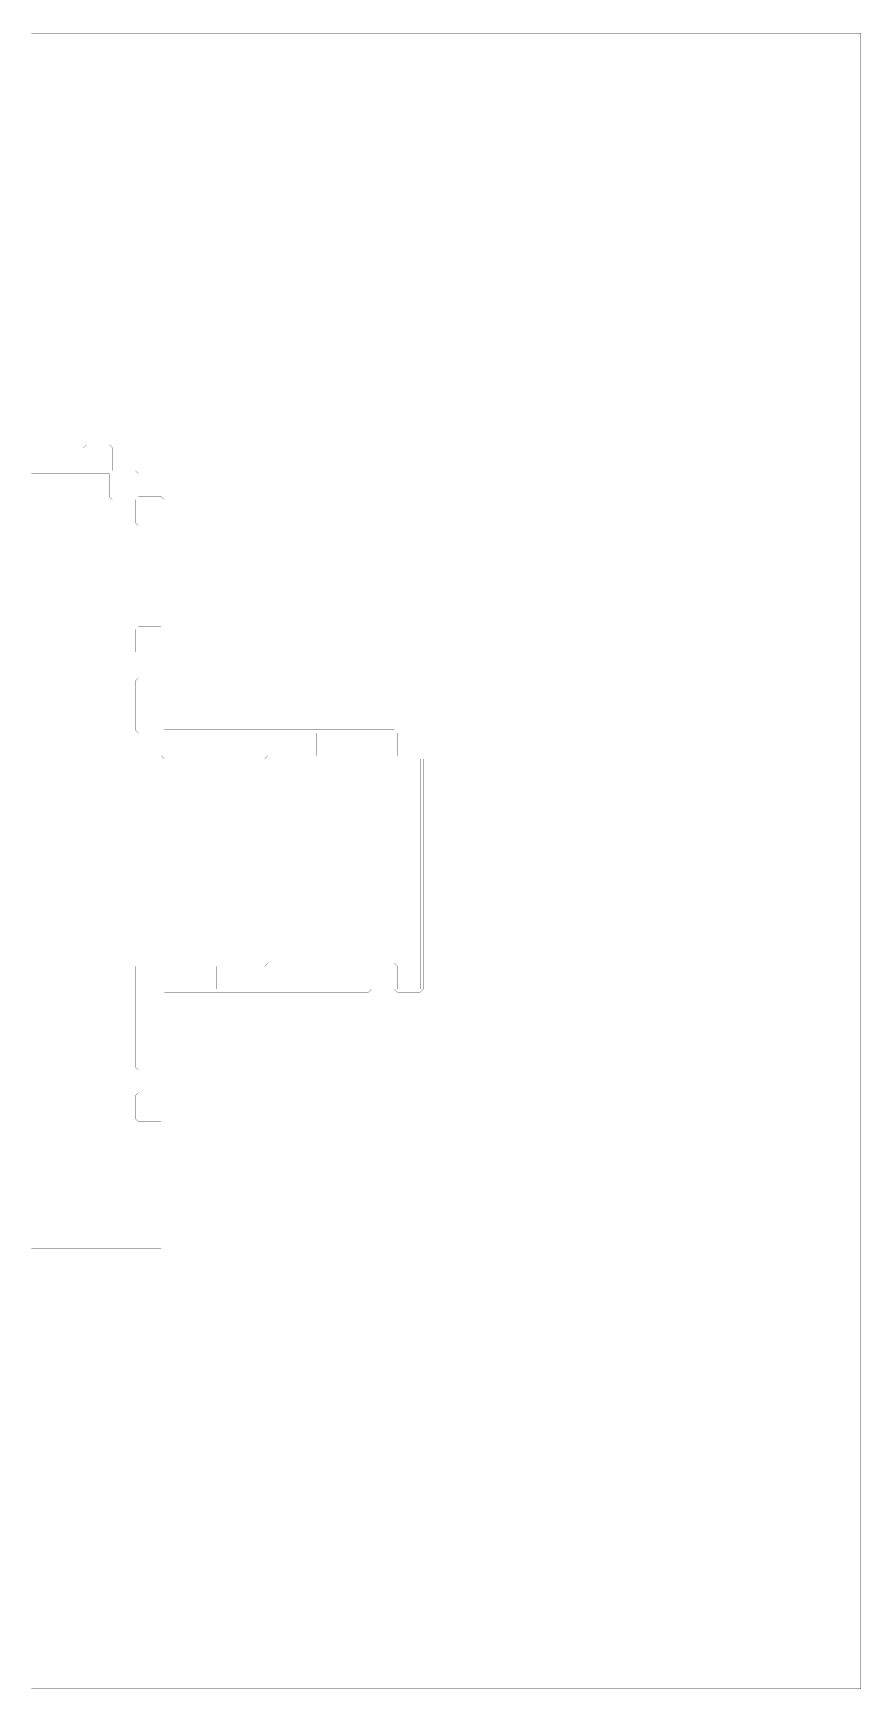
# Model space of a CAD drawing. Header units: metres. Extents: x 0 to 4990, y -4990 to 0.
# Drawn here: x 2495 to 4990, y -4990 to 0 of the extents above; entities that cross this region are included whole.
import ezdxf

# ---------------------------------------------------------------- set-up
doc = ezdxf.new("R2010")
doc.units = ezdxf.units.M
doc.layers.add('conductor', color=1, linetype='Continuous')
doc.layers.add('substrate', color=5, linetype='Continuous')

msp = doc.modelspace()

# ---------------------------------------------------------------- linework, layer by layer
at = {"layer": 'conductor', "const_width": 0.5}
msp.add_lwpolyline([(2490.234375, -3662.109375), (2500, -3662.109375), (2509.765625, -3662.109375), (2519.53125, -3662.109375), (2529.296875, -3662.109375), (2539.0625, -3662.109375), (2548.828125, -3662.109375), (2558.59375, -3662.109375), (2568.359375, -3662.109375), (2578.125, -3662.109375), (2587.890625, -3662.109375), (2597.65625, -3662.109375), (2607.421875, -3662.109375), (2617.1875, -3662.109375), (2626.953125, -3662.109375), (2636.71875, -3662.109375), (2646.484375, -3662.109375), (2656.25, -3662.109375), (2666.015625, -3662.109375), (2675.78125, -3662.109375), (2685.546875, -3662.109375), (2695.3125, -3662.109375), (2705.078125, -3662.109375), (2714.84375, -3662.109375), (2724.609375, -3662.109375), (2734.375, -3662.109375), (2744.140625, -3662.109375), (2753.90625, -3662.109375), (2763.671875, -3662.109375), (2773.4375, -3662.109375), (2783.203125, -3662.109375), (2792.96875, -3662.109375), (2802.734375, -3662.109375), (2812.5, -3662.109375), (2822.265625, -3662.109375), (2832.03125, -3662.109375), (2841.796875, -3662.109375), (2851.5625, -3662.109375), (2861.328125, -3662.109375), (2871.09375, -3662.109375), (2880.859375, -3662.109375), (2880.859375, -3652.34375), (2880.859375, -3642.578125), (2880.859375, -3632.8125), (2880.859375, -3623.046875), (2880.859375, -3613.28125), (2880.859375, -3603.515625), (2880.859375, -3593.75), (2880.859375, -3583.984375), (2880.859375, -3574.21875), (2880.859375, -3564.453125), (2880.859375, -3554.6875), (2880.859375, -3544.921875), (2880.859375, -3535.15625), (2880.859375, -3525.390625), (2880.859375, -3515.625), (2880.859375, -3505.859375), (2880.859375, -3496.09375), (2880.859375, -3486.328125), (2880.859375, -3476.5625), (2880.859375, -3466.796875), (2880.859375, -3457.03125), (2880.859375, -3447.265625), (2880.859375, -3437.5), (2880.859375, -3427.734375), (2880.859375, -3417.96875), (2880.859375, -3408.203125), (2880.859375, -3398.4375), (2880.859375, -3388.671875), (2880.859375, -3378.90625), (2880.859375, -3369.140625), (2880.859375, -3359.375), (2880.859375, -3349.609375), (2880.859375, -3339.84375), (2880.859375, -3330.078125), (2880.859375, -3320.3125), (2880.859375, -3310.546875), (2880.859375, -3300.78125), (2880.859375, -3291.015625), (2880.859375, -3281.25), (2871.09375, -3281.25), (2861.328125, -3281.25), (2851.5625, -3281.25), (2841.796875, -3281.25), (2832.03125, -3281.25), (2822.265625, -3281.25), (2812.5, -3281.25), (2802.734375, -3271.484375), (2802.734375, -3261.71875), (2802.734375, -3251.953125), (2802.734375, -3242.1875), (2802.734375, -3232.421875), (2802.734375, -3222.65625), (2802.734375, -3212.890625), (2802.734375, -3203.125), (2812.5, -3193.359375), (2822.265625, -3193.359375), (2832.03125, -3193.359375), (2841.796875, -3193.359375), (2851.5625, -3193.359375), (2861.328125, -3193.359375), (2871.09375, -3193.359375), (2880.859375, -3193.359375), (2880.859375, -3183.59375), (2880.859375, -3173.828125), (2880.859375, -3164.0625), (2880.859375, -3154.296875), (2880.859375, -3144.53125), (2880.859375, -3134.765625), (2880.859375, -3125), (2871.09375, -3125), (2861.328125, -3125), (2851.5625, -3125), (2841.796875, -3125), (2832.03125, -3125), (2822.265625, -3125), (2812.5, -3125), (2802.734375, -3115.234375), (2802.734375, -3105.46875), (2802.734375, -3095.703125), (2802.734375, -3085.9375), (2802.734375, -3076.171875), (2802.734375, -3066.40625), (2802.734375, -3056.640625), (2802.734375, -3046.875), (2802.734375, -3037.109375), (2802.734375, -3027.34375), (2802.734375, -3017.578125), (2802.734375, -3007.8125), (2802.734375, -2998.046875), (2802.734375, -2988.28125), (2802.734375, -2978.515625), (2802.734375, -2968.75), (2802.734375, -2958.984375), (2802.734375, -2949.21875), (2802.734375, -2939.453125), (2802.734375, -2929.6875), (2802.734375, -2919.921875), (2802.734375, -2910.15625), (2802.734375, -2900.390625), (2802.734375, -2890.625), (2802.734375, -2880.859375), (2802.734375, -2871.09375), (2802.734375, -2861.328125), (2802.734375, -2851.5625), (2802.734375, -2841.796875), (2802.734375, -2832.03125), (2802.734375, -2822.265625), (2802.734375, -2812.5), (2812.5, -2802.734375), (2822.265625, -2802.734375), (2832.03125, -2802.734375), (2841.796875, -2802.734375), (2851.5625, -2802.734375), (2861.328125, -2802.734375), (2871.09375, -2802.734375), (2880.859375, -2802.734375), (2890.625, -2802.734375), (2900.390625, -2802.734375), (2910.15625, -2802.734375), (2919.921875, -2802.734375), (2929.6875, -2802.734375), (2939.453125, -2802.734375), (2949.21875, -2802.734375), (2958.984375, -2802.734375), (2968.75, -2802.734375), (2978.515625, -2802.734375), (2988.28125, -2802.734375), (2998.046875, -2802.734375), (3007.8125, -2802.734375), (3017.578125, -2802.734375), (3027.34375, -2802.734375), (3037.109375, -2802.734375), (3046.875, -2812.5), (3046.875, -2822.265625), (3046.875, -2832.03125), (3046.875, -2841.796875), (3046.875, -2851.5625), (3046.875, -2861.328125), (3046.875, -2871.09375), (3046.875, -2880.859375), (3056.640625, -2880.859375), (3066.40625, -2880.859375), (3076.171875, -2880.859375), (3085.9375, -2880.859375), (3095.703125, -2880.859375), (3105.46875, -2880.859375), (3115.234375, -2880.859375), (3125, -2880.859375), (3134.765625, -2880.859375), (3144.53125, -2880.859375), (3154.296875, -2880.859375), (3164.0625, -2880.859375), (3173.828125, -2880.859375), (3183.59375, -2880.859375), (3193.359375, -2880.859375), (3193.359375, -2871.09375), (3193.359375, -2861.328125), (3193.359375, -2851.5625), (3193.359375, -2841.796875), (3193.359375, -2832.03125), (3193.359375, -2822.265625), (3193.359375, -2812.5), (3203.125, -2802.734375), (3212.890625, -2802.734375), (3222.65625, -2802.734375), (3232.421875, -2802.734375), (3242.1875, -2802.734375), (3251.953125, -2802.734375), (3261.71875, -2802.734375), (3271.484375, -2802.734375), (3281.25, -2802.734375), (3291.015625, -2802.734375), (3300.78125, -2802.734375), (3310.546875, -2802.734375), (3320.3125, -2802.734375), (3330.078125, -2802.734375), (3339.84375, -2802.734375), (3349.609375, -2802.734375), (3359.375, -2802.734375), (3369.140625, -2802.734375), (3378.90625, -2802.734375), (3388.671875, -2802.734375), (3398.4375, -2802.734375), (3408.203125, -2802.734375), (3417.96875, -2802.734375), (3427.734375, -2802.734375), (3437.5, -2802.734375), (3447.265625, -2802.734375), (3457.03125, -2802.734375), (3466.796875, -2802.734375), (3476.5625, -2802.734375), (3486.328125, -2802.734375), (3496.09375, -2802.734375), (3505.859375, -2802.734375), (3515.625, -2802.734375), (3525.390625, -2802.734375), (3535.15625, -2802.734375), (3544.921875, -2802.734375), (3554.6875, -2802.734375), (3564.453125, -2802.734375), (3574.21875, -2802.734375), (3583.984375, -2802.734375), (3593.75, -2812.5), (3593.75, -2822.265625), (3593.75, -2832.03125), (3593.75, -2841.796875), (3593.75, -2851.5625), (3593.75, -2861.328125), (3593.75, -2871.09375), (3593.75, -2880.859375), (3603.515625, -2880.859375), (3613.28125, -2880.859375), (3623.046875, -2880.859375), (3632.8125, -2880.859375), (3642.578125, -2880.859375), (3652.34375, -2880.859375), (3662.109375, -2880.859375), (3662.109375, -2871.09375), (3662.109375, -2861.328125), (3662.109375, -2851.5625), (3662.109375, -2841.796875), (3662.109375, -2832.03125), (3662.109375, -2822.265625), (3662.109375, -2812.5), (3662.109375, -2802.734375), (3662.109375, -2792.96875), (3662.109375, -2783.203125), (3662.109375, -2773.4375), (3662.109375, -2763.671875), (3662.109375, -2753.90625), (3662.109375, -2744.140625), (3662.109375, -2734.375), (3662.109375, -2724.609375), (3662.109375, -2714.84375), (3662.109375, -2705.078125), (3662.109375, -2695.3125), (3662.109375, -2685.546875), (3662.109375, -2675.78125), (3662.109375, -2666.015625), (3662.109375, -2656.25), (3662.109375, -2646.484375), (3662.109375, -2636.71875), (3662.109375, -2626.953125), (3662.109375, -2617.1875), (3662.109375, -2607.421875), (3662.109375, -2597.65625), (3662.109375, -2587.890625), (3662.109375, -2578.125), (3662.109375, -2568.359375), (3662.109375, -2558.59375), (3662.109375, -2548.828125), (3662.109375, -2539.0625), (3662.109375, -2529.296875), (3662.109375, -2519.53125), (3662.109375, -2509.765625), (3662.109375, -2500), (3662.109375, -2490.234375), (3662.109375, -2480.46875), (3662.109375, -2470.703125), (3662.109375, -2460.9375), (3662.109375, -2451.171875), (3662.109375, -2441.40625), (3662.109375, -2431.640625), (3662.109375, -2421.875), (3662.109375, -2412.109375), (3662.109375, -2402.34375), (3662.109375, -2392.578125), (3662.109375, -2382.8125), (3662.109375, -2373.046875), (3662.109375, -2363.28125), (3662.109375, -2353.515625), (3662.109375, -2343.75), (3662.109375, -2333.984375), (3662.109375, -2324.21875), (3662.109375, -2314.453125), (3662.109375, -2304.6875), (3662.109375, -2294.921875), (3662.109375, -2285.15625), (3662.109375, -2275.390625), (3662.109375, -2265.625), (3662.109375, -2255.859375), (3662.109375, -2246.09375), (3662.109375, -2236.328125), (3662.109375, -2226.5625), (3662.109375, -2216.796875), (3662.109375, -2207.03125), (3662.109375, -2197.265625), (3662.109375, -2187.5), (3652.34375, -2187.5), (3642.578125, -2187.5), (3632.8125, -2187.5), (3623.046875, -2187.5), (3613.28125, -2187.5), (3603.515625, -2187.5), (3593.75, -2187.5), (3583.984375, -2187.5), (3574.21875, -2187.5), (3564.453125, -2187.5), (3554.6875, -2187.5), (3544.921875, -2187.5), (3535.15625, -2187.5), (3525.390625, -2187.5), (3515.625, -2187.5), (3505.859375, -2187.5), (3496.09375, -2187.5), (3486.328125, -2187.5), (3476.5625, -2187.5), (3466.796875, -2187.5), (3457.03125, -2187.5), (3447.265625, -2187.5), (3437.5, -2187.5), (3427.734375, -2187.5), (3417.96875, -2187.5), (3408.203125, -2187.5), (3398.4375, -2187.5), (3388.671875, -2187.5), (3378.90625, -2187.5), (3369.140625, -2187.5), (3359.375, -2187.5), (3349.609375, -2177.734375), (3349.609375, -2167.96875), (3349.609375, -2158.203125), (3349.609375, -2148.4375), (3349.609375, -2138.671875), (3349.609375, -2128.90625), (3349.609375, -2119.140625), (3349.609375, -2109.375), (3339.84375, -2109.375), (3330.078125, -2109.375), (3320.3125, -2109.375), (3310.546875, -2109.375), (3300.78125, -2109.375), (3291.015625, -2109.375), (3281.25, -2109.375), (3271.484375, -2109.375), (3261.71875, -2109.375), (3251.953125, -2109.375), (3242.1875, -2109.375), (3232.421875, -2109.375), (3222.65625, -2109.375), (3212.890625, -2109.375), (3203.125, -2109.375), (3203.125, -2119.140625), (3203.125, -2128.90625), (3203.125, -2138.671875), (3203.125, -2148.4375), (3203.125, -2158.203125), (3203.125, -2167.96875), (3203.125, -2177.734375), (3193.359375, -2187.5), (3183.59375, -2187.5), (3173.828125, -2187.5), (3164.0625, -2187.5), (3154.296875, -2187.5), (3144.53125, -2187.5), (3134.765625, -2187.5), (3125, -2187.5), (3115.234375, -2187.5), (3105.46875, -2187.5), (3095.703125, -2187.5), (3085.9375, -2187.5), (3076.171875, -2187.5), (3066.40625, -2187.5), (3056.640625, -2187.5), (3046.875, -2187.5), (3037.109375, -2187.5), (3027.34375, -2187.5), (3017.578125, -2187.5), (3007.8125, -2187.5), (2998.046875, -2187.5), (2988.28125, -2187.5), (2978.515625, -2187.5), (2968.75, -2187.5), (2958.984375, -2187.5), (2949.21875, -2187.5), (2939.453125, -2187.5), (2929.6875, -2187.5), (2919.921875, -2187.5), (2910.15625, -2187.5), (2900.390625, -2187.5), (2890.625, -2187.5), (2880.859375, -2177.734375), (2880.859375, -2167.96875), (2880.859375, -2158.203125), (2880.859375, -2148.4375), (2880.859375, -2138.671875), (2880.859375, -2128.90625), (2880.859375, -2119.140625), (2880.859375, -2109.375), (2871.09375, -2109.375), (2861.328125, -2109.375), (2851.5625, -2109.375), (2841.796875, -2109.375), (2832.03125, -2109.375), (2822.265625, -2109.375), (2812.5, -2109.375), (2802.734375, -2099.609375), (2802.734375, -2089.84375), (2802.734375, -2080.078125), (2802.734375, -2070.3125), (2802.734375, -2060.546875), (2802.734375, -2050.78125), (2802.734375, -2041.015625), (2802.734375, -2031.25), (2802.734375, -2021.484375), (2802.734375, -2011.71875), (2802.734375, -2001.953125), (2802.734375, -1992.1875), (2802.734375, -1982.421875), (2802.734375, -1972.65625), (2802.734375, -1962.890625), (2802.734375, -1953.125), (2812.5, -1943.359375), (2822.265625, -1943.359375), (2832.03125, -1943.359375), (2841.796875, -1943.359375), (2851.5625, -1943.359375), (2861.328125, -1943.359375), (2871.09375, -1943.359375), (2880.859375, -1943.359375), (2880.859375, -1933.59375), (2880.859375, -1923.828125), (2880.859375, -1914.0625), (2880.859375, -1904.296875), (2880.859375, -1894.53125), (2880.859375, -1884.765625), (2880.859375, -1875), (2871.09375, -1875), (2861.328125, -1875), (2851.5625, -1875), (2841.796875, -1875), (2832.03125, -1875), (2822.265625, -1875), (2812.5, -1875), (2802.734375, -1865.234375), (2802.734375, -1855.46875), (2802.734375, -1845.703125), (2802.734375, -1835.9375), (2802.734375, -1826.171875), (2802.734375, -1816.40625), (2802.734375, -1806.640625), (2802.734375, -1796.875), (2812.5, -1787.109375), (2822.265625, -1787.109375), (2832.03125, -1787.109375), (2841.796875, -1787.109375), (2851.5625, -1787.109375), (2861.328125, -1787.109375), (2871.09375, -1787.109375), (2880.859375, -1787.109375), (2880.859375, -1777.34375), (2880.859375, -1767.578125), (2880.859375, -1757.8125), (2880.859375, -1748.046875), (2880.859375, -1738.28125), (2880.859375, -1728.515625), (2880.859375, -1718.75), (2880.859375, -1708.984375), (2880.859375, -1699.21875), (2880.859375, -1689.453125), (2880.859375, -1679.6875), (2880.859375, -1669.921875), (2880.859375, -1660.15625), (2880.859375, -1650.390625), (2880.859375, -1640.625), (2880.859375, -1630.859375), (2880.859375, -1621.09375), (2880.859375, -1611.328125), (2880.859375, -1601.5625), (2880.859375, -1591.796875), (2880.859375, -1582.03125), (2880.859375, -1572.265625), (2880.859375, -1562.5), (2880.859375, -1552.734375), (2880.859375, -1542.96875), (2880.859375, -1533.203125), (2880.859375, -1523.4375), (2880.859375, -1513.671875), (2880.859375, -1503.90625), (2880.859375, -1494.140625), (2880.859375, -1484.375), (2871.09375, -1484.375), (2861.328125, -1484.375), (2851.5625, -1484.375), (2841.796875, -1484.375), (2832.03125, -1484.375), (2822.265625, -1484.375), (2812.5, -1484.375), (2802.734375, -1474.609375), (2802.734375, -1464.84375), (2802.734375, -1455.078125), (2802.734375, -1445.3125), (2802.734375, -1435.546875), (2802.734375, -1425.78125), (2802.734375, -1416.015625), (2802.734375, -1406.25), (2792.96875, -1406.25), (2783.203125, -1406.25), (2773.4375, -1406.25), (2763.671875, -1406.25), (2753.90625, -1406.25), (2744.140625, -1406.25), (2734.375, -1406.25), (2724.609375, -1396.484375), (2724.609375, -1386.71875), (2724.609375, -1376.953125), (2724.609375, -1367.1875), (2724.609375, -1357.421875), (2724.609375, -1347.65625), (2724.609375, -1337.890625), (2724.609375, -1328.125), (2714.84375, -1328.125), (2705.078125, -1328.125), (2695.3125, -1328.125), (2685.546875, -1328.125), (2675.78125, -1328.125), (2666.015625, -1328.125), (2656.25, -1328.125), (2646.484375, -1328.125), (2636.71875, -1328.125), (2626.953125, -1328.125), (2617.1875, -1328.125), (2607.421875, -1328.125), (2597.65625, -1328.125), (2587.890625, -1328.125), (2578.125, -1328.125), (2568.359375, -1328.125), (2558.59375, -1328.125), (2548.828125, -1328.125), (2539.0625, -1328.125), (2529.296875, -1328.125), (2519.53125, -1328.125), (2509.765625, -1328.125), (2500, -1328.125), (2490.234375, -1328.125)], dxfattribs=at)
at = {"layer": 'substrate', "const_width": 0.5}
for points in [[(2490.234375, -4990.234375), (2500, -4990.234375), (2509.765625, -4990.234375), (2519.53125, -4990.234375), (2529.296875, -4990.234375), (2539.0625, -4990.234375), (2548.828125, -4990.234375), (2558.59375, -4990.234375), (2568.359375, -4990.234375), (2578.125, -4990.234375), (2587.890625, -4990.234375), (2597.65625, -4990.234375), (2607.421875, -4990.234375), (2617.1875, -4990.234375), (2626.953125, -4990.234375), (2636.71875, -4990.234375), (2646.484375, -4990.234375), (2656.25, -4990.234375), (2666.015625, -4990.234375), (2675.78125, -4990.234375), (2685.546875, -4990.234375), (2695.3125, -4990.234375), (2705.078125, -4990.234375), (2714.84375, -4990.234375), (2724.609375, -4990.234375), (2734.375, -4990.234375), (2744.140625, -4990.234375), (2753.90625, -4990.234375), (2763.671875, -4990.234375), (2773.4375, -4990.234375), (2783.203125, -4990.234375), (2792.96875, -4990.234375), (2802.734375, -4990.234375), (2812.5, -4990.234375), (2822.265625, -4990.234375), (2832.03125, -4990.234375), (2841.796875, -4990.234375), (2851.5625, -4990.234375), (2861.328125, -4990.234375), (2871.09375, -4990.234375), (2880.859375, -4990.234375), (2890.625, -4990.234375), (2900.390625, -4990.234375), (2910.15625, -4990.234375), (2919.921875, -4990.234375), (2929.6875, -4990.234375), (2939.453125, -4990.234375), (2949.21875, -4990.234375), (2958.984375, -4990.234375), (2968.75, -4990.234375), (2978.515625, -4990.234375), (2988.28125, -4990.234375), (2998.046875, -4990.234375), (3007.8125, -4990.234375), (3017.578125, -4990.234375), (3027.34375, -4990.234375), (3037.109375, -4990.234375), (3046.875, -4990.234375), (3056.640625, -4990.234375), (3066.40625, -4990.234375), (3076.171875, -4990.234375), (3085.9375, -4990.234375), (3095.703125, -4990.234375), (3105.46875, -4990.234375), (3115.234375, -4990.234375), (3125, -4990.234375), (3134.765625, -4990.234375), (3144.53125, -4990.234375), (3154.296875, -4990.234375), (3164.0625, -4990.234375), (3173.828125, -4990.234375), (3183.59375, -4990.234375), (3193.359375, -4990.234375), (3203.125, -4990.234375), (3212.890625, -4990.234375), (3222.65625, -4990.234375), (3232.421875, -4990.234375), (3242.1875, -4990.234375), (3251.953125, -4990.234375), (3261.71875, -4990.234375), (3271.484375, -4990.234375), (3281.25, -4990.234375), (3291.015625, -4990.234375), (3300.78125, -4990.234375), (3310.546875, -4990.234375), (3320.3125, -4990.234375), (3330.078125, -4990.234375), (3339.84375, -4990.234375), (3349.609375, -4990.234375), (3359.375, -4990.234375), (3369.140625, -4990.234375), (3378.90625, -4990.234375), (3388.671875, -4990.234375), (3398.4375, -4990.234375), (3408.203125, -4990.234375), (3417.96875, -4990.234375), (3427.734375, -4990.234375), (3437.5, -4990.234375), (3447.265625, -4990.234375), (3457.03125, -4990.234375), (3466.796875, -4990.234375), (3476.5625, -4990.234375), (3486.328125, -4990.234375), (3496.09375, -4990.234375), (3505.859375, -4990.234375), (3515.625, -4990.234375), (3525.390625, -4990.234375), (3535.15625, -4990.234375), (3544.921875, -4990.234375), (3554.6875, -4990.234375), (3564.453125, -4990.234375), (3574.21875, -4990.234375), (3583.984375, -4990.234375), (3593.75, -4990.234375), (3603.515625, -4990.234375), (3613.28125, -4990.234375), (3623.046875, -4990.234375), (3632.8125, -4990.234375), (3642.578125, -4990.234375), (3652.34375, -4990.234375), (3662.109375, -4990.234375), (3671.875, -4990.234375), (3681.640625, -4990.234375), (3691.40625, -4990.234375), (3701.171875, -4990.234375), (3710.9375, -4990.234375), (3720.703125, -4990.234375), (3730.46875, -4990.234375), (3740.234375, -4990.234375), (3750, -4990.234375), (3759.765625, -4990.234375), (3769.53125, -4990.234375), (3779.296875, -4990.234375), (3789.0625, -4990.234375), (3798.828125, -4990.234375), (3808.59375, -4990.234375), (3818.359375, -4990.234375), (3828.125, -4990.234375), (3837.890625, -4990.234375), (3847.65625, -4990.234375), (3857.421875, -4990.234375), (3867.1875, -4990.234375), (3876.953125, -4990.234375), (3886.71875, -4990.234375), (3896.484375, -4990.234375), (3906.25, -4990.234375), (3916.015625, -4990.234375), (3925.78125, -4990.234375), (3935.546875, -4990.234375), (3945.3125, -4990.234375), (3955.078125, -4990.234375), (3964.84375, -4990.234375), (3974.609375, -4990.234375), (3984.375, -4990.234375), (3994.140625, -4990.234375), (4003.90625, -4990.234375), (4013.671875, -4990.234375), (4023.4375, -4990.234375), (4033.203125, -4990.234375), (4042.96875, -4990.234375), (4052.734375, -4990.234375), (4062.5, -4990.234375), (4072.265625, -4990.234375), (4082.03125, -4990.234375), (4091.796875, -4990.234375), (4101.5625, -4990.234375), (4111.328125, -4990.234375), (4121.09375, -4990.234375), (4130.859375, -4990.234375), (4140.625, -4990.234375), (4150.390625, -4990.234375), (4160.15625, -4990.234375), (4169.921875, -4990.234375), (4179.6875, -4990.234375), (4189.453125, -4990.234375), (4199.21875, -4990.234375), (4208.984375, -4990.234375), (4218.75, -4990.234375), (4228.515625, -4990.234375), (4238.28125, -4990.234375), (4248.046875, -4990.234375), (4257.8125, -4990.234375), (4267.578125, -4990.234375), (4277.34375, -4990.234375), (4287.109375, -4990.234375), (4296.875, -4990.234375), (4306.640625, -4990.234375), (4316.40625, -4990.234375), (4326.171875, -4990.234375), (4335.9375, -4990.234375), (4345.703125, -4990.234375), (4355.46875, -4990.234375), (4365.234375, -4990.234375), (4375, -4990.234375), (4384.765625, -4990.234375), (4394.53125, -4990.234375), (4404.296875, -4990.234375), (4414.0625, -4990.234375), (4423.828125, -4990.234375), (4433.59375, -4990.234375), (4443.359375, -4990.234375), (4453.125, -4990.234375), (4462.890625, -4990.234375), (4472.65625, -4990.234375), (4482.421875, -4990.234375), (4492.1875, -4990.234375), (4501.953125, -4990.234375), (4511.71875, -4990.234375), (4521.484375, -4990.234375), (4531.25, -4990.234375), (4541.015625, -4990.234375), (4550.78125, -4990.234375), (4560.546875, -4990.234375), (4570.3125, -4990.234375), (4580.078125, -4990.234375), (4589.84375, -4990.234375), (4599.609375, -4990.234375), (4609.375, -4990.234375), (4619.140625, -4990.234375), (4628.90625, -4990.234375), (4638.671875, -4990.234375), (4648.4375, -4990.234375), (4658.203125, -4990.234375), (4667.96875, -4990.234375), (4677.734375, -4990.234375), (4687.5, -4990.234375), (4697.265625, -4990.234375), (4707.03125, -4990.234375), (4716.796875, -4990.234375), (4726.5625, -4990.234375), (4736.328125, -4990.234375), (4746.09375, -4990.234375), (4755.859375, -4990.234375), (4765.625, -4990.234375), (4775.390625, -4990.234375), (4785.15625, -4990.234375), (4794.921875, -4990.234375), (4804.6875, -4990.234375), (4814.453125, -4990.234375), (4824.21875, -4990.234375), (4833.984375, -4990.234375), (4843.75, -4990.234375), (4853.515625, -4990.234375), (4863.28125, -4990.234375), (4873.046875, -4990.234375), (4882.8125, -4990.234375), (4892.578125, -4990.234375), (4902.34375, -4990.234375), (4912.109375, -4990.234375), (4921.875, -4990.234375), (4931.640625, -4990.234375), (4941.40625, -4990.234375), (4951.171875, -4990.234375), (4960.9375, -4990.234375), (4970.703125, -4990.234375), (4980.46875, -4990.234375), (4990.234375, -4990.234375), (4990.234375, -4980.46875), (4990.234375, -4970.703125), (4990.234375, -4960.9375), (4990.234375, -4951.171875), (4990.234375, -4941.40625), (4990.234375, -4931.640625), (4990.234375, -4921.875), (4990.234375, -4912.109375), (4990.234375, -4902.34375), (4990.234375, -4892.578125), (4990.234375, -4882.8125), (4990.234375, -4873.046875), (4990.234375, -4863.28125), (4990.234375, -4853.515625), (4990.234375, -4843.75), (4990.234375, -4833.984375), (4990.234375, -4824.21875), (4990.234375, -4814.453125), (4990.234375, -4804.6875), (4990.234375, -4794.921875), (4990.234375, -4785.15625), (4990.234375, -4775.390625), (4990.234375, -4765.625), (4990.234375, -4755.859375), (4990.234375, -4746.09375), (4990.234375, -4736.328125), (4990.234375, -4726.5625), (4990.234375, -4716.796875), (4990.234375, -4707.03125), (4990.234375, -4697.265625), (4990.234375, -4687.5), (4990.234375, -4677.734375), (4990.234375, -4667.96875), (4990.234375, -4658.203125), (4990.234375, -4648.4375), (4990.234375, -4638.671875), (4990.234375, -4628.90625), (4990.234375, -4619.140625), (4990.234375, -4609.375), (4990.234375, -4599.609375), (4990.234375, -4589.84375), (4990.234375, -4580.078125), (4990.234375, -4570.3125), (4990.234375, -4560.546875), (4990.234375, -4550.78125), (4990.234375, -4541.015625), (4990.234375, -4531.25), (4990.234375, -4521.484375), (4990.234375, -4511.71875), (4990.234375, -4501.953125), (4990.234375, -4492.1875), (4990.234375, -4482.421875), (4990.234375, -4472.65625), (4990.234375, -4462.890625), (4990.234375, -4453.125), (4990.234375, -4443.359375), (4990.234375, -4433.59375), (4990.234375, -4423.828125), (4990.234375, -4414.0625), (4990.234375, -4404.296875), (4990.234375, -4394.53125), (4990.234375, -4384.765625), (4990.234375, -4375), (4990.234375, -4365.234375), (4990.234375, -4355.46875), (4990.234375, -4345.703125), (4990.234375, -4335.9375), (4990.234375, -4326.171875), (4990.234375, -4316.40625), (4990.234375, -4306.640625), (4990.234375, -4296.875), (4990.234375, -4287.109375), (4990.234375, -4277.34375), (4990.234375, -4267.578125), (4990.234375, -4257.8125), (4990.234375, -4248.046875), (4990.234375, -4238.28125), (4990.234375, -4228.515625), (4990.234375, -4218.75), (4990.234375, -4208.984375), (4990.234375, -4199.21875), (4990.234375, -4189.453125), (4990.234375, -4179.6875), (4990.234375, -4169.921875), (4990.234375, -4160.15625), (4990.234375, -4150.390625), (4990.234375, -4140.625), (4990.234375, -4130.859375), (4990.234375, -4121.09375), (4990.234375, -4111.328125), (4990.234375, -4101.5625), (4990.234375, -4091.796875), (4990.234375, -4082.03125), (4990.234375, -4072.265625), (4990.234375, -4062.5), (4990.234375, -4052.734375), (4990.234375, -4042.96875), (4990.234375, -4033.203125), (4990.234375, -4023.4375), (4990.234375, -4013.671875), (4990.234375, -4003.90625), (4990.234375, -3994.140625), (4990.234375, -3984.375), (4990.234375, -3974.609375), (4990.234375, -3964.84375), (4990.234375, -3955.078125), (4990.234375, -3945.3125), (4990.234375, -3935.546875), (4990.234375, -3925.78125), (4990.234375, -3916.015625), (4990.234375, -3906.25), (4990.234375, -3896.484375), (4990.234375, -3886.71875), (4990.234375, -3876.953125), (4990.234375, -3867.1875), (4990.234375, -3857.421875), (4990.234375, -3847.65625), (4990.234375, -3837.890625), (4990.234375, -3828.125), (4990.234375, -3818.359375), (4990.234375, -3808.59375), (4990.234375, -3798.828125), (4990.234375, -3789.0625), (4990.234375, -3779.296875), (4990.234375, -3769.53125), (4990.234375, -3759.765625), (4990.234375, -3750), (4990.234375, -3740.234375), (4990.234375, -3730.46875), (4990.234375, -3720.703125), (4990.234375, -3710.9375), (4990.234375, -3701.171875), (4990.234375, -3691.40625), (4990.234375, -3681.640625), (4990.234375, -3671.875), (4990.234375, -3662.109375), (4990.234375, -3652.34375), (4990.234375, -3642.578125), (4990.234375, -3632.8125), (4990.234375, -3623.046875), (4990.234375, -3613.28125), (4990.234375, -3603.515625), (4990.234375, -3593.75), (4990.234375, -3583.984375), (4990.234375, -3574.21875), (4990.234375, -3564.453125), (4990.234375, -3554.6875), (4990.234375, -3544.921875), (4990.234375, -3535.15625), (4990.234375, -3525.390625), (4990.234375, -3515.625), (4990.234375, -3505.859375), (4990.234375, -3496.09375), (4990.234375, -3486.328125), (4990.234375, -3476.5625), (4990.234375, -3466.796875), (4990.234375, -3457.03125), (4990.234375, -3447.265625), (4990.234375, -3437.5), (4990.234375, -3427.734375), (4990.234375, -3417.96875), (4990.234375, -3408.203125), (4990.234375, -3398.4375), (4990.234375, -3388.671875), (4990.234375, -3378.90625), (4990.234375, -3369.140625), (4990.234375, -3359.375), (4990.234375, -3349.609375), (4990.234375, -3339.84375), (4990.234375, -3330.078125), (4990.234375, -3320.3125), (4990.234375, -3310.546875), (4990.234375, -3300.78125), (4990.234375, -3291.015625), (4990.234375, -3281.25), (4990.234375, -3271.484375), (4990.234375, -3261.71875), (4990.234375, -3251.953125), (4990.234375, -3242.1875), (4990.234375, -3232.421875), (4990.234375, -3222.65625), (4990.234375, -3212.890625), (4990.234375, -3203.125), (4990.234375, -3193.359375), (4990.234375, -3183.59375), (4990.234375, -3173.828125), (4990.234375, -3164.0625), (4990.234375, -3154.296875), (4990.234375, -3144.53125), (4990.234375, -3134.765625), (4990.234375, -3125), (4990.234375, -3115.234375), (4990.234375, -3105.46875), (4990.234375, -3095.703125), (4990.234375, -3085.9375), (4990.234375, -3076.171875), (4990.234375, -3066.40625), (4990.234375, -3056.640625), (4990.234375, -3046.875), (4990.234375, -3037.109375), (4990.234375, -3027.34375), (4990.234375, -3017.578125), (4990.234375, -3007.8125), (4990.234375, -2998.046875), (4990.234375, -2988.28125), (4990.234375, -2978.515625), (4990.234375, -2968.75), (4990.234375, -2958.984375), (4990.234375, -2949.21875), (4990.234375, -2939.453125), (4990.234375, -2929.6875), (4990.234375, -2919.921875), (4990.234375, -2910.15625), (4990.234375, -2900.390625), (4990.234375, -2890.625), (4990.234375, -2880.859375), (4990.234375, -2871.09375), (4990.234375, -2861.328125), (4990.234375, -2851.5625), (4990.234375, -2841.796875), (4990.234375, -2832.03125), (4990.234375, -2822.265625), (4990.234375, -2812.5), (4990.234375, -2802.734375), (4990.234375, -2792.96875), (4990.234375, -2783.203125), (4990.234375, -2773.4375), (4990.234375, -2763.671875), (4990.234375, -2753.90625), (4990.234375, -2744.140625), (4990.234375, -2734.375), (4990.234375, -2724.609375), (4990.234375, -2714.84375), (4990.234375, -2705.078125), (4990.234375, -2695.3125), (4990.234375, -2685.546875), (4990.234375, -2675.78125), (4990.234375, -2666.015625), (4990.234375, -2656.25), (4990.234375, -2646.484375), (4990.234375, -2636.71875), (4990.234375, -2626.953125), (4990.234375, -2617.1875), (4990.234375, -2607.421875), (4990.234375, -2597.65625), (4990.234375, -2587.890625), (4990.234375, -2578.125), (4990.234375, -2568.359375), (4990.234375, -2558.59375), (4990.234375, -2548.828125), (4990.234375, -2539.0625), (4990.234375, -2529.296875), (4990.234375, -2519.53125), (4990.234375, -2509.765625), (4990.234375, -2500), (4990.234375, -2490.234375), (4990.234375, -2480.46875), (4990.234375, -2470.703125), (4990.234375, -2460.9375), (4990.234375, -2451.171875), (4990.234375, -2441.40625), (4990.234375, -2431.640625), (4990.234375, -2421.875), (4990.234375, -2412.109375), (4990.234375, -2402.34375), (4990.234375, -2392.578125), (4990.234375, -2382.8125), (4990.234375, -2373.046875), (4990.234375, -2363.28125), (4990.234375, -2353.515625), (4990.234375, -2343.75), (4990.234375, -2333.984375), (4990.234375, -2324.21875), (4990.234375, -2314.453125), (4990.234375, -2304.6875), (4990.234375, -2294.921875), (4990.234375, -2285.15625), (4990.234375, -2275.390625), (4990.234375, -2265.625), (4990.234375, -2255.859375), (4990.234375, -2246.09375), (4990.234375, -2236.328125), (4990.234375, -2226.5625), (4990.234375, -2216.796875), (4990.234375, -2207.03125), (4990.234375, -2197.265625), (4990.234375, -2187.5), (4990.234375, -2177.734375), (4990.234375, -2167.96875), (4990.234375, -2158.203125), (4990.234375, -2148.4375), (4990.234375, -2138.671875), (4990.234375, -2128.90625), (4990.234375, -2119.140625), (4990.234375, -2109.375), (4990.234375, -2099.609375), (4990.234375, -2089.84375), (4990.234375, -2080.078125), (4990.234375, -2070.3125), (4990.234375, -2060.546875), (4990.234375, -2050.78125), (4990.234375, -2041.015625), (4990.234375, -2031.25), (4990.234375, -2021.484375), (4990.234375, -2011.71875), (4990.234375, -2001.953125), (4990.234375, -1992.1875), (4990.234375, -1982.421875), (4990.234375, -1972.65625), (4990.234375, -1962.890625), (4990.234375, -1953.125), (4990.234375, -1943.359375), (4990.234375, -1933.59375), (4990.234375, -1923.828125), (4990.234375, -1914.0625), (4990.234375, -1904.296875), (4990.234375, -1894.53125), (4990.234375, -1884.765625), (4990.234375, -1875), (4990.234375, -1865.234375), (4990.234375, -1855.46875), (4990.234375, -1845.703125), (4990.234375, -1835.9375), (4990.234375, -1826.171875), (4990.234375, -1816.40625), (4990.234375, -1806.640625), (4990.234375, -1796.875), (4990.234375, -1787.109375), (4990.234375, -1777.34375), (4990.234375, -1767.578125), (4990.234375, -1757.8125), (4990.234375, -1748.046875), (4990.234375, -1738.28125), (4990.234375, -1728.515625), (4990.234375, -1718.75), (4990.234375, -1708.984375), (4990.234375, -1699.21875), (4990.234375, -1689.453125), (4990.234375, -1679.6875), (4990.234375, -1669.921875), (4990.234375, -1660.15625), (4990.234375, -1650.390625), (4990.234375, -1640.625), (4990.234375, -1630.859375), (4990.234375, -1621.09375), (4990.234375, -1611.328125), (4990.234375, -1601.5625), (4990.234375, -1591.796875), (4990.234375, -1582.03125), (4990.234375, -1572.265625), (4990.234375, -1562.5), (4990.234375, -1552.734375), (4990.234375, -1542.96875), (4990.234375, -1533.203125), (4990.234375, -1523.4375), (4990.234375, -1513.671875), (4990.234375, -1503.90625), (4990.234375, -1494.140625), (4990.234375, -1484.375), (4990.234375, -1474.609375), (4990.234375, -1464.84375), (4990.234375, -1455.078125), (4990.234375, -1445.3125), (4990.234375, -1435.546875), (4990.234375, -1425.78125), (4990.234375, -1416.015625), (4990.234375, -1406.25), (4990.234375, -1396.484375), (4990.234375, -1386.71875), (4990.234375, -1376.953125), (4990.234375, -1367.1875), (4990.234375, -1357.421875), (4990.234375, -1347.65625), (4990.234375, -1337.890625), (4990.234375, -1328.125), (4990.234375, -1318.359375), (4990.234375, -1308.59375), (4990.234375, -1298.828125), (4990.234375, -1289.0625), (4990.234375, -1279.296875), (4990.234375, -1269.53125), (4990.234375, -1259.765625), (4990.234375, -1250), (4990.234375, -1240.234375), (4990.234375, -1230.46875), (4990.234375, -1220.703125), (4990.234375, -1210.9375), (4990.234375, -1201.171875), (4990.234375, -1191.40625), (4990.234375, -1181.640625), (4990.234375, -1171.875), (4990.234375, -1162.109375), (4990.234375, -1152.34375), (4990.234375, -1142.578125), (4990.234375, -1132.8125), (4990.234375, -1123.046875), (4990.234375, -1113.28125), (4990.234375, -1103.515625), (4990.234375, -1093.75), (4990.234375, -1083.984375), (4990.234375, -1074.21875), (4990.234375, -1064.453125), (4990.234375, -1054.6875), (4990.234375, -1044.921875), (4990.234375, -1035.15625), (4990.234375, -1025.390625), (4990.234375, -1015.625), (4990.234375, -1005.859375), (4990.234375, -996.09375), (4990.234375, -986.328125), (4990.234375, -976.5625), (4990.234375, -966.796875), (4990.234375, -957.03125), (4990.234375, -947.265625), (4990.234375, -937.5), (4990.234375, -927.734375), (4990.234375, -917.96875), (4990.234375, -908.203125), (4990.234375, -898.4375), (4990.234375, -888.671875), (4990.234375, -878.90625), (4990.234375, -869.140625), (4990.234375, -859.375), (4990.234375, -849.609375), (4990.234375, -839.84375), (4990.234375, -830.078125), (4990.234375, -820.3125), (4990.234375, -810.546875), (4990.234375, -800.78125), (4990.234375, -791.015625), (4990.234375, -781.25), (4990.234375, -771.484375), (4990.234375, -761.71875), (4990.234375, -751.953125), (4990.234375, -742.1875), (4990.234375, -732.421875), (4990.234375, -722.65625), (4990.234375, -712.890625), (4990.234375, -703.125), (4990.234375, -693.359375), (4990.234375, -683.59375), (4990.234375, -673.828125), (4990.234375, -664.0625), (4990.234375, -654.296875), (4990.234375, -644.53125), (4990.234375, -634.765625), (4990.234375, -625), (4990.234375, -615.234375), (4990.234375, -605.46875), (4990.234375, -595.703125), (4990.234375, -585.9375), (4990.234375, -576.171875), (4990.234375, -566.40625), (4990.234375, -556.640625), (4990.234375, -546.875), (4990.234375, -537.109375), (4990.234375, -527.34375), (4990.234375, -517.578125), (4990.234375, -507.8125), (4990.234375, -498.046875), (4990.234375, -488.28125), (4990.234375, -478.515625), (4990.234375, -468.75), (4990.234375, -458.984375), (4990.234375, -449.21875), (4990.234375, -439.453125), (4990.234375, -429.6875), (4990.234375, -419.921875), (4990.234375, -410.15625), (4990.234375, -400.390625), (4990.234375, -390.625), (4990.234375, -380.859375), (4990.234375, -371.09375), (4990.234375, -361.328125), (4990.234375, -351.5625), (4990.234375, -341.796875), (4990.234375, -332.03125), (4990.234375, -322.265625), (4990.234375, -312.5), (4990.234375, -302.734375), (4990.234375, -292.96875), (4990.234375, -283.203125), (4990.234375, -273.4375), (4990.234375, -263.671875), (4990.234375, -253.90625), (4990.234375, -244.140625), (4990.234375, -234.375), (4990.234375, -224.609375), (4990.234375, -214.84375), (4990.234375, -205.078125), (4990.234375, -195.3125), (4990.234375, -185.546875), (4990.234375, -175.78125), (4990.234375, -166.015625), (4990.234375, -156.25), (4990.234375, -146.484375), (4990.234375, -136.71875), (4990.234375, -126.953125), (4990.234375, -117.1875), (4990.234375, -107.421875), (4990.234375, -97.65625), (4990.234375, -87.890625), (4990.234375, -78.125), (4990.234375, -68.359375), (4990.234375, -58.59375), (4990.234375, -48.828125), (4990.234375, -39.0625), (4990.234375, -29.296875), (4990.234375, -19.53125), (4990.234375, -9.765625), (4990.234375, 0), (4980.46875, 0), (4970.703125, 0), (4960.9375, 0), (4951.171875, 0), (4941.40625, 0), (4931.640625, 0), (4921.875, 0), (4912.109375, 0), (4902.34375, 0), (4892.578125, 0), (4882.8125, 0), (4873.046875, 0), (4863.28125, 0), (4853.515625, 0), (4843.75, 0), (4833.984375, 0), (4824.21875, 0), (4814.453125, 0), (4804.6875, 0), (4794.921875, 0), (4785.15625, 0), (4775.390625, 0), (4765.625, 0), (4755.859375, 0), (4746.09375, 0), (4736.328125, 0), (4726.5625, 0), (4716.796875, 0), (4707.03125, 0), (4697.265625, 0), (4687.5, 0), (4677.734375, 0), (4667.96875, 0), (4658.203125, 0), (4648.4375, 0), (4638.671875, 0), (4628.90625, 0), (4619.140625, 0), (4609.375, 0), (4599.609375, 0), (4589.84375, 0), (4580.078125, 0), (4570.3125, 0), (4560.546875, 0), (4550.78125, 0), (4541.015625, 0), (4531.25, 0), (4521.484375, 0), (4511.71875, 0), (4501.953125, 0), (4492.1875, 0), (4482.421875, 0), (4472.65625, 0), (4462.890625, 0), (4453.125, 0), (4443.359375, 0), (4433.59375, 0), (4423.828125, 0), (4414.0625, 0), (4404.296875, 0), (4394.53125, 0), (4384.765625, 0), (4375, 0), (4365.234375, 0), (4355.46875, 0), (4345.703125, 0), (4335.9375, 0), (4326.171875, 0), (4316.40625, 0), (4306.640625, 0), (4296.875, 0), (4287.109375, 0), (4277.34375, 0), (4267.578125, 0), (4257.8125, 0), (4248.046875, 0), (4238.28125, 0), (4228.515625, 0), (4218.75, 0), (4208.984375, 0), (4199.21875, 0), (4189.453125, 0), (4179.6875, 0), (4169.921875, 0), (4160.15625, 0), (4150.390625, 0), (4140.625, 0), (4130.859375, 0), (4121.09375, 0), (4111.328125, 0), (4101.5625, 0), (4091.796875, 0), (4082.03125, 0), (4072.265625, 0), (4062.5, 0), (4052.734375, 0), (4042.96875, 0), (4033.203125, 0), (4023.4375, 0), (4013.671875, 0), (4003.90625, 0), (3994.140625, 0), (3984.375, 0), (3974.609375, 0), (3964.84375, 0), (3955.078125, 0), (3945.3125, 0), (3935.546875, 0), (3925.78125, 0), (3916.015625, 0), (3906.25, 0), (3896.484375, 0), (3886.71875, 0), (3876.953125, 0), (3867.1875, 0), (3857.421875, 0), (3847.65625, 0), (3837.890625, 0), (3828.125, 0), (3818.359375, 0), (3808.59375, 0), (3798.828125, 0), (3789.0625, 0), (3779.296875, 0), (3769.53125, 0), (3759.765625, 0), (3750, 0), (3740.234375, 0), (3730.46875, 0), (3720.703125, 0), (3710.9375, 0), (3701.171875, 0), (3691.40625, 0), (3681.640625, 0), (3671.875, 0), (3662.109375, 0), (3652.34375, 0), (3642.578125, 0), (3632.8125, 0), (3623.046875, 0), (3613.28125, 0), (3603.515625, 0), (3593.75, 0), (3583.984375, 0), (3574.21875, 0), (3564.453125, 0), (3554.6875, 0), (3544.921875, 0), (3535.15625, 0), (3525.390625, 0), (3515.625, 0), (3505.859375, 0), (3496.09375, 0), (3486.328125, 0), (3476.5625, 0), (3466.796875, 0), (3457.03125, 0), (3447.265625, 0), (3437.5, 0), (3427.734375, 0), (3417.96875, 0), (3408.203125, 0), (3398.4375, 0), (3388.671875, 0), (3378.90625, 0), (3369.140625, 0), (3359.375, 0), (3349.609375, 0), (3339.84375, 0), (3330.078125, 0), (3320.3125, 0), (3310.546875, 0), (3300.78125, 0), (3291.015625, 0), (3281.25, 0), (3271.484375, 0), (3261.71875, 0), (3251.953125, 0), (3242.1875, 0), (3232.421875, 0), (3222.65625, 0), (3212.890625, 0), (3203.125, 0), (3193.359375, 0), (3183.59375, 0), (3173.828125, 0), (3164.0625, 0), (3154.296875, 0), (3144.53125, 0), (3134.765625, 0), (3125, 0), (3115.234375, 0), (3105.46875, 0), (3095.703125, 0), (3085.9375, 0), (3076.171875, 0), (3066.40625, 0), (3056.640625, 0), (3046.875, 0), (3037.109375, 0), (3027.34375, 0), (3017.578125, 0), (3007.8125, 0), (2998.046875, 0), (2988.28125, 0), (2978.515625, 0), (2968.75, 0), (2958.984375, 0), (2949.21875, 0), (2939.453125, 0), (2929.6875, 0), (2919.921875, 0), (2910.15625, 0), (2900.390625, 0), (2890.625, 0), (2880.859375, 0), (2871.09375, 0), (2861.328125, 0), (2851.5625, 0), (2841.796875, 0), (2832.03125, 0), (2822.265625, 0), (2812.5, 0), (2802.734375, 0), (2792.96875, 0), (2783.203125, 0), (2773.4375, 0), (2763.671875, 0), (2753.90625, 0), (2744.140625, 0), (2734.375, 0), (2724.609375, 0), (2714.84375, 0), (2705.078125, 0), (2695.3125, 0), (2685.546875, 0), (2675.78125, 0), (2666.015625, 0), (2656.25, 0), (2646.484375, 0), (2636.71875, 0), (2626.953125, 0), (2617.1875, 0), (2607.421875, 0), (2597.65625, 0), (2587.890625, 0), (2578.125, 0), (2568.359375, 0), (2558.59375, 0), (2548.828125, 0), (2539.0625, 0), (2529.296875, 0), (2519.53125, 0), (2509.765625, 0), (2500, 0), (2490.234375, 0)], [(2490.234375, -1318.359375), (2500, -1318.359375), (2509.765625, -1318.359375), (2519.53125, -1318.359375), (2529.296875, -1318.359375), (2539.0625, -1318.359375), (2548.828125, -1318.359375), (2558.59375, -1318.359375), (2568.359375, -1318.359375), (2578.125, -1318.359375), (2587.890625, -1318.359375), (2597.65625, -1318.359375), (2607.421875, -1318.359375), (2617.1875, -1318.359375), (2626.953125, -1318.359375), (2636.71875, -1318.359375), (2646.484375, -1318.359375), (2646.484375, -1308.59375), (2646.484375, -1298.828125), (2646.484375, -1289.0625), (2646.484375, -1279.296875), (2646.484375, -1269.53125), (2646.484375, -1259.765625), (2646.484375, -1250), (2656.25, -1240.234375), (2666.015625, -1240.234375), (2675.78125, -1240.234375), (2685.546875, -1240.234375), (2695.3125, -1240.234375), (2705.078125, -1240.234375), (2714.84375, -1240.234375), (2724.609375, -1240.234375), (2734.375, -1250), (2734.375, -1259.765625), (2734.375, -1269.53125), (2734.375, -1279.296875), (2734.375, -1289.0625), (2734.375, -1298.828125), (2734.375, -1308.59375), (2734.375, -1318.359375), (2744.140625, -1318.359375), (2753.90625, -1318.359375), (2763.671875, -1318.359375), (2773.4375, -1318.359375), (2783.203125, -1318.359375), (2792.96875, -1318.359375), (2802.734375, -1318.359375), (2812.5, -1328.125), (2812.5, -1337.890625), (2812.5, -1347.65625), (2812.5, -1357.421875), (2812.5, -1367.1875), (2812.5, -1376.953125), (2812.5, -1386.71875), (2812.5, -1396.484375), (2822.265625, -1396.484375), (2832.03125, -1396.484375), (2841.796875, -1396.484375), (2851.5625, -1396.484375), (2861.328125, -1396.484375), (2871.09375, -1396.484375), (2880.859375, -1396.484375), (2890.625, -1406.25), (2890.625, -1416.015625), (2890.625, -1425.78125), (2890.625, -1435.546875), (2890.625, -1445.3125), (2890.625, -1455.078125), (2890.625, -1464.84375), (2890.625, -1474.609375), (2890.625, -1484.375), (2890.625, -1494.140625), (2890.625, -1503.90625), (2890.625, -1513.671875), (2890.625, -1523.4375), (2890.625, -1533.203125), (2890.625, -1542.96875), (2890.625, -1552.734375), (2890.625, -1562.5), (2890.625, -1572.265625), (2890.625, -1582.03125), (2890.625, -1591.796875), (2890.625, -1601.5625), (2890.625, -1611.328125), (2890.625, -1621.09375), (2890.625, -1630.859375), (2890.625, -1640.625), (2890.625, -1650.390625), (2890.625, -1660.15625), (2890.625, -1669.921875), (2890.625, -1679.6875), (2890.625, -1689.453125), (2890.625, -1699.21875), (2890.625, -1708.984375), (2890.625, -1718.75), (2890.625, -1728.515625), (2890.625, -1738.28125), (2890.625, -1748.046875), (2890.625, -1757.8125), (2890.625, -1767.578125), (2890.625, -1777.34375), (2890.625, -1787.109375), (2890.625, -1796.875), (2890.625, -1806.640625), (2890.625, -1816.40625), (2890.625, -1826.171875), (2890.625, -1835.9375), (2890.625, -1845.703125), (2890.625, -1855.46875), (2890.625, -1865.234375), (2890.625, -1875), (2890.625, -1884.765625), (2890.625, -1894.53125), (2890.625, -1904.296875), (2890.625, -1914.0625), (2890.625, -1923.828125), (2890.625, -1933.59375), (2890.625, -1943.359375), (2890.625, -1953.125), (2890.625, -1962.890625), (2890.625, -1972.65625), (2890.625, -1982.421875), (2890.625, -1992.1875), (2890.625, -2001.953125), (2890.625, -2011.71875), (2890.625, -2021.484375), (2890.625, -2031.25), (2890.625, -2041.015625), (2890.625, -2050.78125), (2890.625, -2060.546875), (2890.625, -2070.3125), (2890.625, -2080.078125), (2890.625, -2089.84375), (2890.625, -2099.609375), (2900.390625, -2099.609375), (2910.15625, -2099.609375), (2919.921875, -2099.609375), (2929.6875, -2099.609375), (2939.453125, -2099.609375), (2949.21875, -2099.609375), (2958.984375, -2099.609375), (2968.75, -2099.609375), (2978.515625, -2099.609375), (2988.28125, -2099.609375), (2998.046875, -2099.609375), (3007.8125, -2099.609375), (3017.578125, -2099.609375), (3027.34375, -2099.609375), (3037.109375, -2099.609375), (3046.875, -2099.609375), (3056.640625, -2099.609375), (3066.40625, -2099.609375), (3076.171875, -2099.609375), (3085.9375, -2099.609375), (3095.703125, -2099.609375), (3105.46875, -2099.609375), (3115.234375, -2099.609375), (3125, -2099.609375), (3134.765625, -2099.609375), (3144.53125, -2099.609375), (3154.296875, -2099.609375), (3164.0625, -2099.609375), (3173.828125, -2099.609375), (3183.59375, -2099.609375), (3193.359375, -2099.609375), (3203.125, -2099.609375), (3212.890625, -2099.609375), (3222.65625, -2099.609375), (3232.421875, -2099.609375), (3242.1875, -2099.609375), (3251.953125, -2099.609375), (3261.71875, -2099.609375), (3271.484375, -2099.609375), (3281.25, -2099.609375), (3291.015625, -2099.609375), (3300.78125, -2099.609375), (3310.546875, -2099.609375), (3320.3125, -2099.609375), (3330.078125, -2099.609375), (3339.84375, -2099.609375), (3349.609375, -2099.609375), (3359.375, -2099.609375), (3369.140625, -2099.609375), (3378.90625, -2099.609375), (3388.671875, -2099.609375), (3398.4375, -2099.609375), (3408.203125, -2099.609375), (3417.96875, -2099.609375), (3427.734375, -2099.609375), (3437.5, -2099.609375), (3447.265625, -2099.609375), (3457.03125, -2099.609375), (3466.796875, -2099.609375), (3476.5625, -2099.609375), (3486.328125, -2099.609375), (3496.09375, -2099.609375), (3505.859375, -2099.609375), (3515.625, -2099.609375), (3525.390625, -2099.609375), (3535.15625, -2099.609375), (3544.921875, -2099.609375), (3554.6875, -2099.609375), (3564.453125, -2099.609375), (3574.21875, -2099.609375), (3583.984375, -2099.609375), (3593.75, -2109.375), (3593.75, -2119.140625), (3593.75, -2128.90625), (3593.75, -2138.671875), (3593.75, -2148.4375), (3593.75, -2158.203125), (3593.75, -2167.96875), (3593.75, -2177.734375), (3603.515625, -2177.734375), (3613.28125, -2177.734375), (3623.046875, -2177.734375), (3632.8125, -2177.734375), (3642.578125, -2177.734375), (3652.34375, -2177.734375), (3662.109375, -2177.734375), (3671.875, -2187.5), (3671.875, -2197.265625), (3671.875, -2207.03125), (3671.875, -2216.796875), (3671.875, -2226.5625), (3671.875, -2236.328125), (3671.875, -2246.09375), (3671.875, -2255.859375), (3671.875, -2265.625), (3671.875, -2275.390625), (3671.875, -2285.15625), (3671.875, -2294.921875), (3671.875, -2304.6875), (3671.875, -2314.453125), (3671.875, -2324.21875), (3671.875, -2333.984375), (3671.875, -2343.75), (3671.875, -2353.515625), (3671.875, -2363.28125), (3671.875, -2373.046875), (3671.875, -2382.8125), (3671.875, -2392.578125), (3671.875, -2402.34375), (3671.875, -2412.109375), (3671.875, -2421.875), (3671.875, -2431.640625), (3671.875, -2441.40625), (3671.875, -2451.171875), (3671.875, -2460.9375), (3671.875, -2470.703125), (3671.875, -2480.46875), (3671.875, -2490.234375), (3671.875, -2500), (3671.875, -2509.765625), (3671.875, -2519.53125), (3671.875, -2529.296875), (3671.875, -2539.0625), (3671.875, -2548.828125), (3671.875, -2558.59375), (3671.875, -2568.359375), (3671.875, -2578.125), (3671.875, -2587.890625), (3671.875, -2597.65625), (3671.875, -2607.421875), (3671.875, -2617.1875), (3671.875, -2626.953125), (3671.875, -2636.71875), (3671.875, -2646.484375), (3671.875, -2656.25), (3671.875, -2666.015625), (3671.875, -2675.78125), (3671.875, -2685.546875), (3671.875, -2695.3125), (3671.875, -2705.078125), (3671.875, -2714.84375), (3671.875, -2724.609375), (3671.875, -2734.375), (3671.875, -2744.140625), (3671.875, -2753.90625), (3671.875, -2763.671875), (3671.875, -2773.4375), (3671.875, -2783.203125), (3671.875, -2792.96875), (3671.875, -2802.734375), (3671.875, -2812.5), (3671.875, -2822.265625), (3671.875, -2832.03125), (3671.875, -2841.796875), (3671.875, -2851.5625), (3671.875, -2861.328125), (3671.875, -2871.09375), (3671.875, -2880.859375), (3662.109375, -2890.625), (3652.34375, -2890.625), (3642.578125, -2890.625), (3632.8125, -2890.625), (3623.046875, -2890.625), (3613.28125, -2890.625), (3603.515625, -2890.625), (3593.75, -2890.625), (3583.984375, -2880.859375), (3583.984375, -2871.09375), (3583.984375, -2861.328125), (3583.984375, -2851.5625), (3583.984375, -2841.796875), (3583.984375, -2832.03125), (3583.984375, -2822.265625), (3583.984375, -2812.5), (3574.21875, -2812.5), (3564.453125, -2812.5), (3554.6875, -2812.5), (3544.921875, -2812.5), (3535.15625, -2812.5), (3525.390625, -2812.5), (3515.625, -2812.5), (3515.625, -2822.265625), (3515.625, -2832.03125), (3515.625, -2841.796875), (3515.625, -2851.5625), (3515.625, -2861.328125), (3515.625, -2871.09375), (3515.625, -2880.859375), (3505.859375, -2890.625), (3496.09375, -2890.625), (3486.328125, -2890.625), (3476.5625, -2890.625), (3466.796875, -2890.625), (3457.03125, -2890.625), (3447.265625, -2890.625), (3437.5, -2890.625), (3427.734375, -2890.625), (3417.96875, -2890.625), (3408.203125, -2890.625), (3398.4375, -2890.625), (3388.671875, -2890.625), (3378.90625, -2890.625), (3369.140625, -2890.625), (3359.375, -2890.625), (3349.609375, -2890.625), (3339.84375, -2890.625), (3330.078125, -2890.625), (3320.3125, -2890.625), (3310.546875, -2890.625), (3300.78125, -2890.625), (3291.015625, -2890.625), (3281.25, -2890.625), (3271.484375, -2890.625), (3261.71875, -2890.625), (3251.953125, -2890.625), (3242.1875, -2890.625), (3232.421875, -2890.625), (3222.65625, -2890.625), (3212.890625, -2890.625), (3203.125, -2890.625), (3193.359375, -2890.625), (3183.59375, -2890.625), (3173.828125, -2890.625), (3164.0625, -2890.625), (3154.296875, -2890.625), (3144.53125, -2890.625), (3134.765625, -2890.625), (3125, -2890.625), (3115.234375, -2890.625), (3105.46875, -2890.625), (3095.703125, -2890.625), (3085.9375, -2890.625), (3076.171875, -2890.625), (3066.40625, -2890.625), (3056.640625, -2890.625), (3046.875, -2890.625), (3037.109375, -2890.625), (3027.34375, -2890.625), (3017.578125, -2890.625), (3007.8125, -2890.625), (2998.046875, -2890.625), (2988.28125, -2890.625), (2978.515625, -2890.625), (2968.75, -2890.625), (2958.984375, -2890.625), (2949.21875, -2890.625), (2939.453125, -2890.625), (2929.6875, -2890.625), (2919.921875, -2890.625), (2910.15625, -2890.625), (2900.390625, -2890.625), (2890.625, -2890.625), (2890.625, -2900.390625), (2890.625, -2910.15625), (2890.625, -2919.921875), (2890.625, -2929.6875), (2890.625, -2939.453125), (2890.625, -2949.21875), (2890.625, -2958.984375), (2890.625, -2968.75), (2890.625, -2978.515625), (2890.625, -2988.28125), (2890.625, -2998.046875), (2890.625, -3007.8125), (2890.625, -3017.578125), (2890.625, -3027.34375), (2890.625, -3037.109375), (2890.625, -3046.875), (2890.625, -3056.640625), (2890.625, -3066.40625), (2890.625, -3076.171875), (2890.625, -3085.9375), (2890.625, -3095.703125), (2890.625, -3105.46875), (2890.625, -3115.234375), (2890.625, -3125), (2890.625, -3134.765625), (2890.625, -3144.53125), (2890.625, -3154.296875), (2890.625, -3164.0625), (2890.625, -3173.828125), (2890.625, -3183.59375), (2890.625, -3193.359375), (2890.625, -3203.125), (2890.625, -3212.890625), (2890.625, -3222.65625), (2890.625, -3232.421875), (2890.625, -3242.1875), (2890.625, -3251.953125), (2890.625, -3261.71875), (2890.625, -3271.484375), (2890.625, -3281.25), (2890.625, -3291.015625), (2890.625, -3300.78125), (2890.625, -3310.546875), (2890.625, -3320.3125), (2890.625, -3330.078125), (2890.625, -3339.84375), (2890.625, -3349.609375), (2890.625, -3359.375), (2890.625, -3369.140625), (2890.625, -3378.90625), (2890.625, -3388.671875), (2890.625, -3398.4375), (2890.625, -3408.203125), (2890.625, -3417.96875), (2890.625, -3427.734375), (2890.625, -3437.5), (2890.625, -3447.265625), (2890.625, -3457.03125), (2890.625, -3466.796875), (2890.625, -3476.5625), (2890.625, -3486.328125), (2890.625, -3496.09375), (2890.625, -3505.859375), (2890.625, -3515.625), (2890.625, -3525.390625), (2890.625, -3535.15625), (2890.625, -3544.921875), (2890.625, -3554.6875), (2890.625, -3564.453125), (2890.625, -3574.21875), (2890.625, -3583.984375), (2890.625, -3593.75), (2890.625, -3603.515625), (2890.625, -3613.28125), (2890.625, -3623.046875), (2890.625, -3632.8125), (2890.625, -3642.578125), (2890.625, -3652.34375), (2890.625, -3662.109375), (2880.859375, -3671.875), (2871.09375, -3671.875), (2861.328125, -3671.875), (2851.5625, -3671.875), (2841.796875, -3671.875), (2832.03125, -3671.875), (2822.265625, -3671.875), (2812.5, -3671.875), (2802.734375, -3671.875), (2792.96875, -3671.875), (2783.203125, -3671.875), (2773.4375, -3671.875), (2763.671875, -3671.875), (2753.90625, -3671.875), (2744.140625, -3671.875), (2734.375, -3671.875), (2724.609375, -3671.875), (2714.84375, -3671.875), (2705.078125, -3671.875), (2695.3125, -3671.875), (2685.546875, -3671.875), (2675.78125, -3671.875), (2666.015625, -3671.875), (2656.25, -3671.875), (2646.484375, -3671.875), (2636.71875, -3671.875), (2626.953125, -3671.875), (2617.1875, -3671.875), (2607.421875, -3671.875), (2597.65625, -3671.875), (2587.890625, -3671.875), (2578.125, -3671.875), (2568.359375, -3671.875), (2558.59375, -3671.875), (2548.828125, -3671.875), (2539.0625, -3671.875), (2529.296875, -3671.875), (2519.53125, -3671.875), (2509.765625, -3671.875), (2500, -3671.875), (2490.234375, -3671.875)]]:
    msp.add_lwpolyline(points, dxfattribs=at)

doc.saveas('drawing.dxf')
